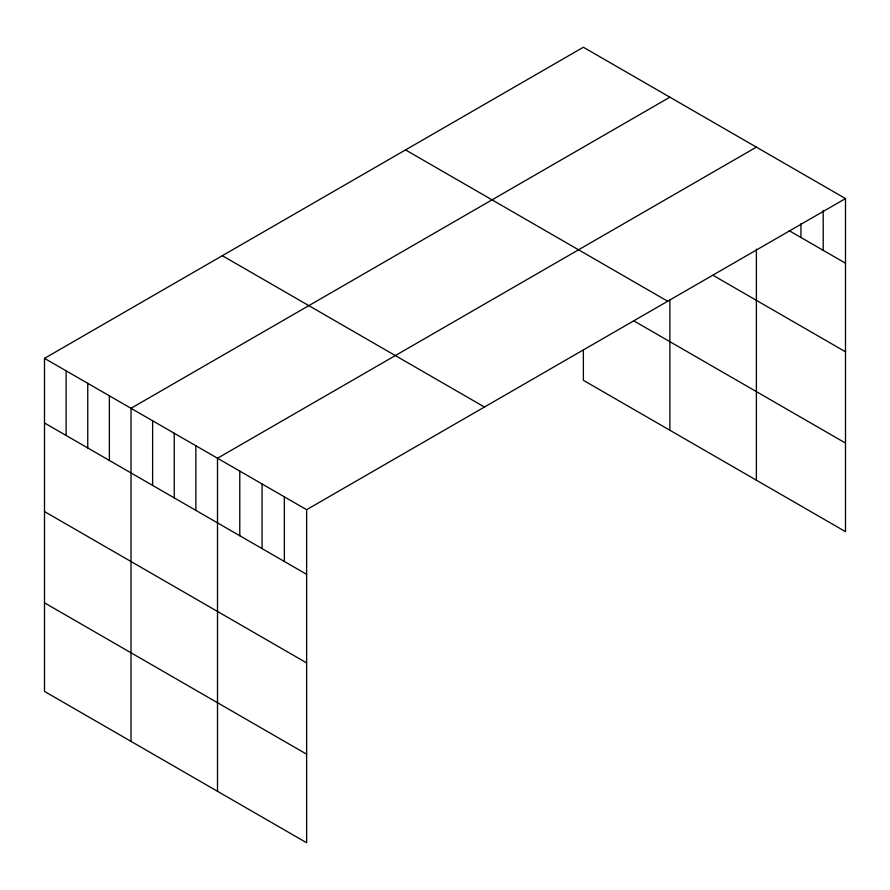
<?xml version="1.0" encoding="UTF-8"?>
<svg xmlns="http://www.w3.org/2000/svg" width="890" height="890" viewBox="0 0 890 890"><rect width="100%" height="100%" fill="white"/><g stroke="black" fill="none" stroke-linecap="round" stroke-linejoin="round"><path stroke-width="1.33" d="M845.5 198.581L306.627 509.692L306.627 842.752L44.5 691.419L44.5 358.358L583.373 47.248L845.5 198.581L845.5 531.642L583.373 380.308L583.373 349.859M669.87 97.188L131.008 408.299L131.008 741.359M756.378 147.128L217.505 458.239L217.505 791.299M789.207 230.71L845.5 263.206M713.124 275.366L845.5 351.795M405.54 149.909L667.678 301.254M633.825 320.856L845.5 443.064M222.322 255.686L484.46 407.03M44.5 358.358L306.627 509.692M44.5 422.984L306.627 574.328M44.5 511.572L306.627 662.905M44.5 602.83L306.627 754.175M823.217 210.474L823.217 250.346M800.933 223.735L800.933 237.485M756.378 249.122L756.378 480.188M669.87 300.052L669.87 430.248M284.355 496.831L284.355 561.457M262.072 483.971L262.072 548.596M239.788 471.099L239.788 535.736M195.878 445.757L195.878 510.382M174.251 433.274L174.251 497.899M152.624 420.781L152.624 485.417M109.381 395.816L109.381 460.442M87.754 383.323L87.754 447.959M66.127 370.841L66.127 435.466"/></g></svg>
